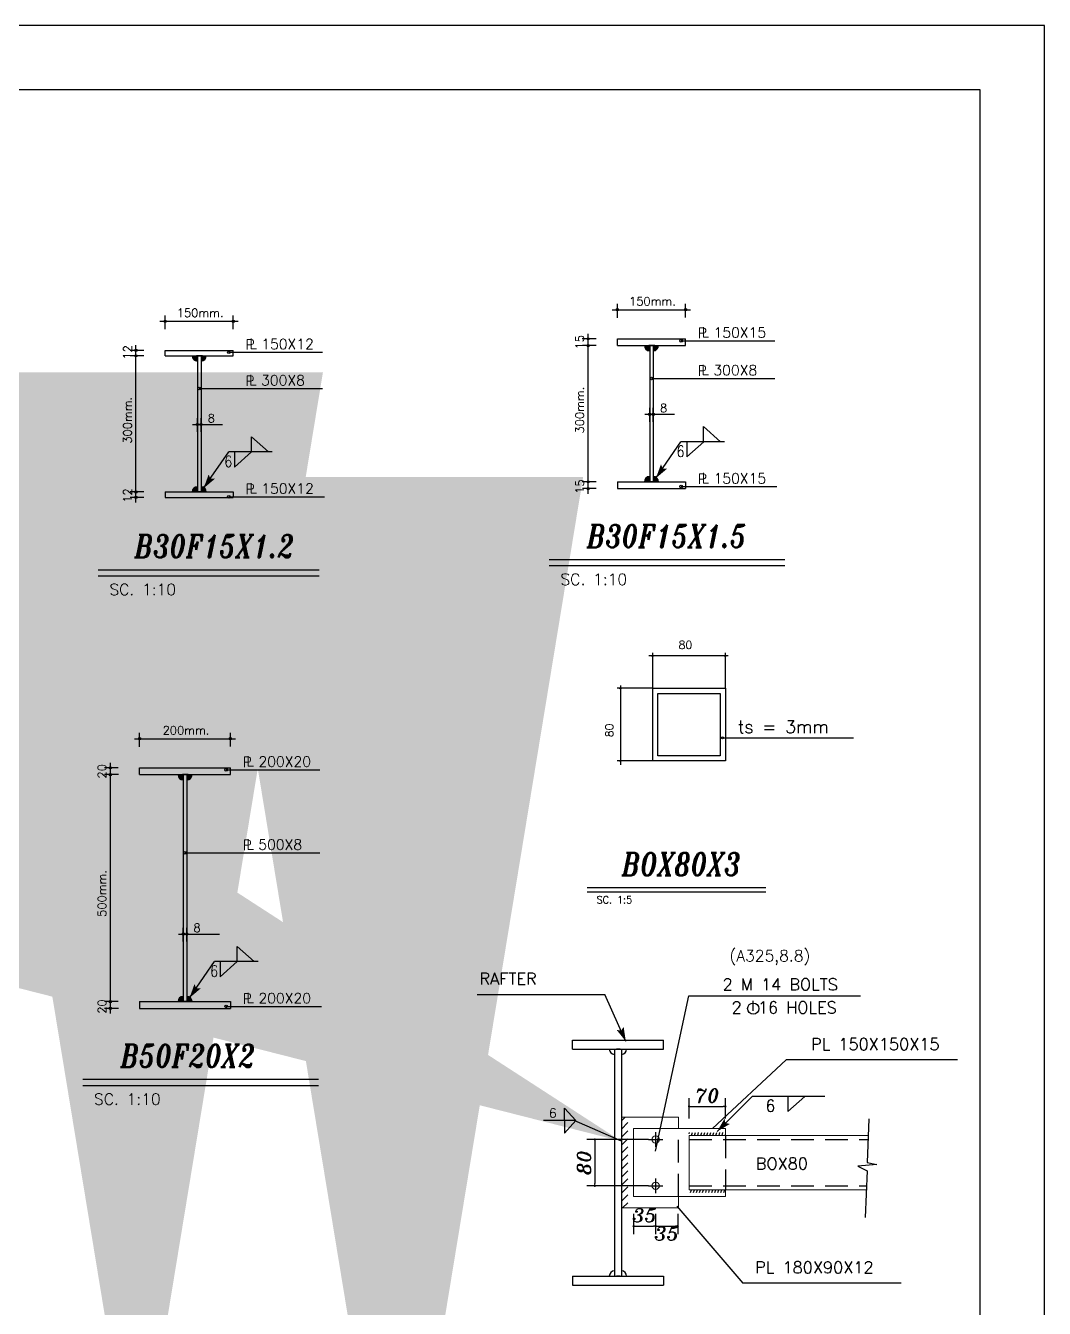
# Model space of a CAD drawing. Header units: inches. Extents: x 1387 to 2676, y -3554 to -2136.
# Drawn here: x 2553.02 to 2575.46, y -2735.99 to -2707.73 of the extents above; entities that cross this region are included whole.
import ezdxf

# ---------------------------------------------------------------- set-up
doc = ezdxf.new("R2010")
doc.units = ezdxf.units.IN
doc.header["$MEASUREMENT"] = 0
doc.linetypes.add('HIDDEN', pattern=[0.375, 0.25, -0.125])
for name, color, linetype in [('1', 1, 'Continuous'), ('1R', 1, 'Continuous'), ('2Y', 2, 'Continuous'), ('3', 3, 'HIDDEN'), ('3G', 3, 'Continuous'), ('4C', 4, 'Continuous'), ('6M', 6, 'Continuous'), ('7', 7, 'Continuous'), ('DIM', 8, 'Continuous'), ('dim-plan', 1, 'Continuous'), ('lateral brace', 5, 'Continuous'), ('Layer4', 118, 'Continuous'), ('leader-1', 1, 'Continuous'), ('TEXT', 3, 'Continuous'), ('TEXT-1', 3, 'Continuous')]:
    doc.layers.add(name, color=color, linetype=linetype)
doc.layers.add('2', color=2, linetype='Continuous', lineweight=9)
doc.styles.add('GOTHIC', font='GOTHIC.TTF')
doc.styles.add('ITALICT', font='italict')
doc.styles.add('ROMANS', font='ROMANS')
doc.styles.add('ROMANT', font='romant')
doc.dimstyles.new('1-10', dxfattribs={"dimscale": 0, "dimtxt": 20, "dimasz": 25, "dimexe": 10, "dimexo": 10, "dimgap": 10, "dimtad": 0, "dimdec": 0, "dimtxsty": 'GOTHIC', "dimcen": 0, "dimclrd": 256, "dimclre": 256, "dimclrt": 1, "dimadec": 0, "dimazin": 0, "dimtfac": 1, "dimtdec": 0, "dimtofl": 0, "dimtmove": 2, "dimatfit": 3, "dimfxl": 1, "dimarcsym": 0})
doc.dimstyles.new('Copy of 1-5(100)', dxfattribs={"dimscale": 100, "dimtxt": 2.5, "dimasz": 2.3, "dimexe": 1.5, "dimexo": 3, "dimgap": 1, "dimtad": 1, "dimdec": 0, "dimlfac": 0.05, "dimdsep": 46, "dimtxsty": 'ROMANS', "dimcen": 0, "dimclrd": 1, "dimclre": 1, "dimclrt": 2, "dimadec": 0, "dimazin": 0, "dimtfac": 2, "dimtdec": 0, "dimtmove": 2, "dimatfit": 3, "dimfxl": 1.5, "dimtolj": 1, "dimtzin": 0, "dimarcsym": 0})
doc.dimstyles.new('FAZ1-2$0$NEW', dxfattribs={"dimtxt": 0.3, "dimasz": 0.05, "dimexe": 0.18, "dimexo": 0, "dimgap": 0.09, "dimtad": 1, "dimdec": 0, "dimlfac": 100, "dimzin": 0, "dimdsep": 46, "dimtxsty": 'ITALICT', "dimblk": 'DOT', "dimcen": 0.045, "dimclrt": 2, "dimadec": 0, "dimazin": 0, "dimtfac": 1, "dimtdec": 0, "dimtmove": 1, "dimatfit": 3, "dimldrblk": 'DOT', "dimfxl": 0.18, "dimtolj": 1, "dimtzin": 0, "dimarcsym": 0})

# ---------------------------------------------------------------- blocks, each defined once
blk = doc.blocks.new('_Dot')
at = {"layer": 'DIM', "color": 0, "lineweight": -2}
blk.add_line((-0.5, 0), (-1, 0), dxfattribs=at)
at = {"layer": 'DIM', "color": 0, "const_width": 0.5}
blk.add_lwpolyline([(-0.25, 0, 1), (0.25, 0, 1)], format="xyb", close=True, dxfattribs=at)
blk = doc.blocks.new('*D3127')
at = {"layer": 'Defpoints', "color": 0, "transparency": 16777216}
for p in [(2566.739, -2732.27), (2565.56, -2733.29), (2566.739, -2733.29)]:
    blk.add_point(p, dxfattribs=at)
at = {"layer": 'dim-plan', "color": 0, "lineweight": -2, "transparency": 16777216}
for p, q in [((2566.739, -2732.27), (2565.38, -2732.27)), ((2565.56, -2732.32), (2565.56, -2733.24)), ((2566.739, -2733.29), (2565.38, -2733.29))]:
    blk.add_line(p, q, dxfattribs=at)
at = {"layer": 'dim-plan', "color": 0, "lineweight": -2, "transparency": 16777216, "xscale": 0.05, "yscale": 0.05, "zscale": 0.05}
for p, rotation in [((2565.56, -2732.27), 90), ((2565.56, -2733.29), 270)]:
    blk.add_blockref('_Dot', p, dxfattribs=dict(at, rotation=rotation))
at = {"layer": 'dim-plan', "color": 2, "lineweight": 15, "transparency": 16777216, "insert": (2565.32, -2732.78), "char_height": 0.3, "attachment_point": 5, "rotation": 90, "style": 'ITALICT'}
blk.add_mtext('\\A1;80', dxfattribs=at)
blk = doc.blocks.new('*D3128')
at = {"layer": 'Defpoints', "color": 0, "transparency": 16777216}
for p in [(2566.414, -2733.911), (2566.899, -2733.911), (2566.899, -2734.179)]:
    blk.add_point(p, dxfattribs=at)
at = {"layer": 'dim-plan', "color": 0, "lineweight": -2, "transparency": 16777216}
for p, q in [((2566.414, -2733.911), (2566.414, -2734.359)), ((2566.899, -2733.911), (2566.899, -2734.359)), ((2566.464, -2734.179), (2566.849, -2734.179))]:
    blk.add_line(p, q, dxfattribs=at)
at = {"layer": 'dim-plan', "color": 0, "lineweight": -2, "transparency": 16777216, "xscale": 0.05, "yscale": 0.05, "zscale": 0.05, "rotation": 180}
blk.add_blockref('_Dot', (2566.414, -2734.179), dxfattribs=at)
at = {"layer": 'dim-plan', "color": 0, "lineweight": -2, "transparency": 16777216, "xscale": 0.05, "yscale": 0.05, "zscale": 0.05}
blk.add_blockref('_Dot', (2566.899, -2734.179), dxfattribs=at)
at = {"layer": 'dim-plan', "color": 2, "lineweight": 15, "transparency": 16777216, "insert": (2566.656, -2733.939), "char_height": 0.3, "attachment_point": 5, "style": 'ITALICT'}
blk.add_mtext('\\A1;35', dxfattribs=at)
blk = doc.blocks.new('*D3129')
at = {"layer": 'Defpoints', "color": 0, "transparency": 16777216}
for p in [(2566.899, -2733.911), (2567.385, -2733.911), (2567.385, -2734.179)]:
    blk.add_point(p, dxfattribs=at)
at = {"layer": 'dim-plan', "color": 0, "lineweight": -2, "transparency": 16777216}
for p, q in [((2566.899, -2733.911), (2566.899, -2734.359)), ((2567.385, -2733.911), (2567.385, -2734.359)), ((2566.949, -2734.179), (2567.335, -2734.179))]:
    blk.add_line(p, q, dxfattribs=at)
at = {"layer": 'dim-plan', "color": 0, "lineweight": -2, "transparency": 16777216, "xscale": 0.05, "yscale": 0.05, "zscale": 0.05, "rotation": 180}
blk.add_blockref('_Dot', (2566.899, -2734.179), dxfattribs=at)
at = {"layer": 'dim-plan', "color": 0, "lineweight": -2, "transparency": 16777216, "xscale": 0.05, "yscale": 0.05, "zscale": 0.05}
blk.add_blockref('_Dot', (2567.385, -2734.179), dxfattribs=at)
at = {"layer": 'dim-plan', "color": 2, "lineweight": 15, "transparency": 16777216, "insert": (2567.142, -2734.343), "char_height": 0.3, "attachment_point": 5, "style": 'ITALICT'}
blk.add_mtext('\\A1;35', dxfattribs=at)
blk = doc.blocks.new('*D3130')
at = {"layer": 'Defpoints', "color": 0, "transparency": 16777216}
for p in [(2567.635, -2731.811), (2568.435, -2731.543), (2568.435, -2731.811)]:
    blk.add_point(p, dxfattribs=at)
at = {"layer": 'dim-plan', "color": 0, "lineweight": -2, "transparency": 16777216}
for p, q in [((2567.635, -2731.811), (2567.635, -2731.363)), ((2568.435, -2731.811), (2568.435, -2731.363)), ((2567.685, -2731.543), (2568.385, -2731.543))]:
    blk.add_line(p, q, dxfattribs=at)
at = {"layer": 'dim-plan', "color": 0, "lineweight": -2, "transparency": 16777216, "xscale": 0.05, "yscale": 0.05, "zscale": 0.05, "rotation": 180}
blk.add_blockref('_Dot', (2567.635, -2731.543), dxfattribs=at)
at = {"layer": 'dim-plan', "color": 0, "lineweight": -2, "transparency": 16777216, "xscale": 0.05, "yscale": 0.05, "zscale": 0.05}
blk.add_blockref('_Dot', (2568.435, -2731.543), dxfattribs=at)
at = {"layer": 'dim-plan', "color": 2, "lineweight": 15, "transparency": 16777216, "insert": (2568.035, -2731.303), "char_height": 0.3, "attachment_point": 5, "style": 'ITALICT'}
blk.add_mtext('\\A1;70', dxfattribs=at)

msp = doc.modelspace()

# ---------------------------------------------------------------- hatches: boundary and pattern name
at = {"layer": '1R'}
h = msp.add_hatch(dxfattribs=at)
h.set_pattern_fill('ANSI31', color=256, scale=0.02, angle=26.235322843, style=0)
h.set_pattern_definition([(251.2353228, (4942.622644, -2570.789735), (0.0601248326, -0.0204268086), [])])
h.paths.add_polyline_path([(2568.43472634, -2732.17956789), (2568.43472634, -2732.11956789), (2567.63472634, -2732.11956789), (2567.63472634, -2732.17956789)])
h.paths.add_polyline_path([(2568.43472634, -2733.43956789), (2568.43472634, -2733.37956789), (2567.63472634, -2733.37956789), (2567.63472634, -2733.43956789)])
at = {"layer": 'dim-plan', "lineweight": 15}
h = msp.add_hatch(dxfattribs=at)
h.set_pattern_fill('ANSI31', color=256, style=0)
h.set_pattern_definition([(45, (2949.5514, -3186.19929), (-0.088388348, 0.088388348), [])])
h.paths.add_polyline_path([(2566.28313582, -2731.77956789), (2566.14326138, -2731.77956789), (2566.14326138, -2733.77956789), (2566.28313582, -2733.77956789)])
at = {"layer": 'TEXT-1'}
for points in [[(2566.76753705, -2714.89364754, -0.4142135624), (2566.65277473, -2714.77888522), (2566.76753705, -2714.77888522)], [(2566.84753705, -2714.89364754, 0.4142135624), (2566.96229937, -2714.77888522), (2566.84753705, -2714.77888522)], [(2556.80627246, -2715.11762272, -0.4142135624), (2556.69151014, -2715.0028604), (2556.80627246, -2715.0028604)], [(2556.88627246, -2715.11762272, 0.4142135624), (2557.00103478, -2715.0028604), (2556.88627246, -2715.0028604)], [(2566.76753705, -2717.6641229, 0.4142135624), (2566.65277473, -2717.77888522), (2566.76753705, -2717.77888522)], [(2566.84753705, -2717.6641229, -0.4142135624), (2566.96229937, -2717.77888522), (2566.84753705, -2717.77888522)], [(2556.80627246, -2717.88809808, 0.4142135624), (2556.69151014, -2718.0028604), (2556.80627246, -2718.0028604)], [(2556.88627246, -2717.88809808, -0.4142135624), (2557.00103478, -2718.0028604), (2556.88627246, -2718.0028604)], [(2556.49452928, -2724.34659885, -0.4142135624), (2556.37976696, -2724.23183653), (2556.49452928, -2724.23183653)], [(2556.57452928, -2724.34659885, 0.4142135624), (2556.6892916, -2724.23183653), (2556.57452928, -2724.23183653)], [(2556.49452928, -2729.11707421, 0.4142135624), (2556.37976696, -2729.23183653), (2556.49452928, -2729.23183653)], [(2556.57452928, -2729.11707421, -0.4142135624), (2556.6892916, -2729.23183653), (2556.57452928, -2729.23183653)]]:
    msp.add_hatch(color=256, dxfattribs=at).paths.add_polyline_path(points)

# ---------------------------------------------------------------- linework, layer by layer
at = {"layer": '1', "linetype": 'HIDDEN', "ltscale": 2}
for p, q in [((2567.39920158, -2733.52956789), (2567.39920158, -2732.02956789)), ((2567.63472634, -2732.26956789), (2571.57943118, -2732.26956789)), ((2568.43472634, -2732.17956789), (2568.43472634, -2733.37956789)), ((2567.63472634, -2733.28956789), (2571.54144978, -2733.28956789))]:
    msp.add_line(p, q, dxfattribs=at)
at = {"layer": '1'}
for p, q in [((2566.73920158, -2732.26956789), (2567.05920158, -2732.26956789)), ((2566.89920158, -2732.10956789), (2566.89920158, -2732.42956789)), ((2566.89920158, -2733.12956789), (2566.89920158, -2733.44956789)), ((2566.73920158, -2733.28956789), (2567.05920158, -2733.28956789))]:
    msp.add_line(p, q, dxfattribs=at)
msp.add_lwpolyline([(2492.77488804, -2765.77750937), (2574.04323821, -2765.77750937), (2574.04323821, -2709.14451274), (2492.77488804, -2709.14451274)], close=True, dxfattribs=at)
msp.add_lwpolyline([(2571.59636501, -2731.81480577), (2571.56055821, -2732.77640625), (2571.7673412, -2732.82467178), (2571.35330569, -2732.85658103), (2571.55377024, -2732.95869877), (2571.51547175, -2733.98721429)], dxfattribs=at)
at = {"layer": '1R'}
for p, q in [((2565.94213798, -2713.98789861), (2567.66885964, -2713.98789861)), ((2566.05753705, -2714.16314619), (2566.05753705, -2713.85947231)), ((2567.55753705, -2714.16186189), (2567.55753705, -2713.85818801)), ((2555.98087339, -2714.24187379), (2557.70759505, -2714.24187379)), ((2556.09627246, -2714.41712138), (2556.09627246, -2714.1134475)), ((2557.59627246, -2714.41583707), (2557.59627246, -2714.11216319)), ((2565.41384684, -2718.04453166), (2565.41384684, -2714.51756263)), ((2555.45258224, -2718.23850684), (2555.45258224, -2714.77153782)), ((2565.58781011, -2714.62888522), (2565.28413623, -2714.62888522)), ((2565.58909442, -2714.77888522), (2565.28542054, -2714.77888522)), ((2567.46026815, -2714.67126112), (2569.52591629, -2714.67126112)), ((2555.62654552, -2714.8828604), (2555.32287164, -2714.8828604)), ((2555.62782982, -2715.0028604), (2555.32415594, -2715.0028604)), ((2557.49900356, -2714.92523631), (2559.5646517, -2714.92523631)), ((2566.8091553, -2715.50123379), (2569.52591629, -2715.50123379)), ((2556.84789071, -2715.72520897), (2559.5646517, -2715.72520897)), ((2566.76753705, -2716.45609782), (2566.76753705, -2716.15242394)), ((2566.84753705, -2716.45481352), (2566.84753705, -2716.15113963)), ((2556.70213859, -2716.51600119), (2557.35645671, -2716.51600119)), ((2556.80627246, -2716.68007301), (2556.80627246, -2716.37639912)), ((2556.88627246, -2716.6787887), (2556.88627246, -2716.37511482)), ((2566.66340318, -2716.29202601), (2567.3177213, -2716.29202601)), ((2556.94445991, -2717.92171119), (2557.49596796, -2717.12078353)), ((2558.45668994, -2717.12078353), (2557.49596796, -2717.12078353)), ((2566.90572451, -2717.697736), (2567.45723255, -2716.89680835)), ((2568.41795453, -2716.89680835), (2567.45723255, -2716.89680835)), ((2565.58781011, -2717.77888522), (2565.28413623, -2717.77888522)), ((2565.58909442, -2717.92888522), (2565.28542054, -2717.92888522)), ((2567.46026815, -2717.88470417), (2569.56480651, -2717.88470417)), ((2555.62654552, -2718.0028604), (2555.32287164, -2718.0028604)), ((2555.62782982, -2718.1228604), (2555.32415594, -2718.1228604)), ((2557.49900356, -2718.10867936), (2559.60354192, -2718.10867936)), ((2568.49282247, -2721.61588436), (2566.74869941, -2721.61588436)), ((2566.83484493, -2722.32794758), (2566.83484493, -2721.54536427)), ((2568.43484493, -2722.32794758), (2568.43484493, -2721.54536427)), ((2566.83484493, -2722.32794758), (2566.05226163, -2722.32794758)), ((2566.12278172, -2722.26997004), (2566.12278172, -2724.0140931)), ((2555.53452928, -2723.6160975), (2555.53452928, -2723.31242362)), ((2557.53452928, -2723.6148132), (2557.53452928, -2723.31113932)), ((2555.41913021, -2723.44084992), (2557.64585187, -2723.44084992)), ((2568.37182962, -2723.42016045), (2571.25470089, -2723.42016045)), ((2555.06480234, -2724.08183653), (2554.76112846, -2724.08183653)), ((2554.89083906, -2729.49748297), (2554.89083906, -2723.97051394)), ((2557.43726038, -2724.12421243), (2559.50290852, -2724.12421243)), ((2566.83484493, -2723.92794758), (2566.05226163, -2723.92794758)), ((2555.06608665, -2724.23183653), (2554.76241277, -2724.23183653)), ((2556.53614753, -2725.9541851), (2559.50290852, -2725.9541851)), ((2556.39039541, -2727.74497732), (2557.29471353, -2727.74497732)), ((2556.49452928, -2727.90904913), (2556.49452928, -2727.60537525)), ((2556.57452928, -2727.90776482), (2556.57452928, -2727.60409094)), ((2556.63271673, -2729.15068731), (2557.18422478, -2728.34975966)), ((2558.14494676, -2728.34975966), (2557.18422478, -2728.34975966)), ((2555.06480234, -2729.23183653), (2554.76112846, -2729.23183653)), ((2562.96899973, -2729.07609008), (2565.77644496, -2729.07609008)), ((2566.24272884, -2730.10879507), (2565.77644496, -2729.07609008)), ((2566.89920158, -2732.52956789), (2567.63238761, -2729.1021606)), ((2567.63238761, -2729.1021606), (2571.40749058, -2729.1021606)), ((2555.06608665, -2729.38183653), (2554.76241277, -2729.38183653)), ((2557.43726038, -2729.33765548), (2559.54179874, -2729.33765548)), ((2568.15186856, -2732.02956789), (2569.77104593, -2730.51699378)), ((2573.5472422, -2730.51699378), (2569.77104593, -2730.51699378)), ((2568.25548505, -2732.0926876), (2569.02697566, -2731.32175565)), ((2570.62728578, -2731.32175565), (2569.02697566, -2731.32175565)), ((2567.36221091, -2733.73580264), (2568.82073668, -2735.43570049)), ((2572.30947689, -2735.43570049), (2568.82073668, -2735.43570049))]:
    msp.add_line(p, q, dxfattribs=at)
at = {"layer": '2'}
for p, q in [((2567.39920158, -2731.77956789), (2566.14326138, -2731.77956789)), ((2566.14326138, -2733.77956789), (2566.14326138, -2731.77956789)), ((2567.39920158, -2731.77956789), (2567.39920158, -2732.02956789)), ((2568.43472634, -2732.02956789), (2566.41353243, -2732.02956789)), ((2566.41353243, -2732.02956789), (2566.41353243, -2733.52956789)), ((2568.43472634, -2732.02956789), (2568.43472634, -2732.17956789)), ((2567.63472634, -2732.17956789), (2571.58278248, -2732.17956789)), ((2567.63472634, -2732.17956789), (2567.63472634, -2733.37956789)), ((2567.63472634, -2733.37956789), (2571.53809848, -2733.37956789)), ((2568.43472634, -2733.37956789), (2568.43472634, -2733.52956789)), ((2567.39920158, -2733.77956789), (2566.14326138, -2733.77956789)), ((2568.43472634, -2733.52956789), (2566.41353243, -2733.52956789)), ((2567.39920158, -2733.52956789), (2567.39920158, -2733.77956789))]:
    msp.add_line(p, q, dxfattribs=at)
for centre in [(2566.89920158, -2732.26956789), (2566.89920158, -2733.28956789)]:
    msp.add_circle(centre, 0.08, dxfattribs=at)
at = {"layer": '2Y'}
for p, q in [((2565.3928878, -2726.8133688), (2569.32295899, -2726.8133688)), ((2569.8085684, -2731.32088332), (2569.8085684, -2731.65588851)), ((2569.8085684, -2731.65588851), (2570.18327092, -2731.32088332))]:
    msp.add_line(p, q, dxfattribs=at)
at = {"layer": '3'}
for points in [[(2566.90572451, -2717.697736), (2567.05269948, -2717.4866238), (2567.01593954, -2717.39231046)], [(2556.94445991, -2717.92171119), (2557.09143489, -2717.71059899), (2557.05467494, -2717.61628565)], [(2566.90572451, -2717.697736), (2567.05269948, -2717.4866238), (2567.15390853, -2717.4883636)], [(2556.94445991, -2717.92171119), (2557.09143489, -2717.71059899), (2557.19264394, -2717.71233878)], [(2556.63271673, -2729.15068731), (2556.77969171, -2728.93957511), (2556.74293177, -2728.84526177)], [(2556.63271673, -2729.15068731), (2556.77969171, -2728.93957511), (2556.88090076, -2728.94131491)], [(2566.24272884, -2730.10879507), (2566.1395317, -2729.87316749), (2566.19390084, -2729.78778426)], [(2566.24272884, -2730.10879507), (2566.1395317, -2729.87316749), (2566.03991021, -2729.8552271)], [(2568.25548505, -2732.0926876), (2568.43537527, -2731.90881397), (2568.41473272, -2731.80971712)], [(2568.25548505, -2732.0926876), (2568.43537527, -2731.90881397), (2568.53490039, -2731.92728149)]]:
    msp.add_solid(points, dxfattribs=at)
at = {"layer": '3G'}
for p, q in [((2566.05753705, -2714.62888522), (2567.55753705, -2714.62888522)), ((2566.05753705, -2714.77888522), (2566.05753705, -2714.62888522)), ((2566.05753705, -2714.77888522), (2567.55753705, -2714.77888522)), ((2566.73731846, -2714.77888522), (2566.81731846, -2714.77888522)), ((2566.83021041, -2714.77888522), (2566.75021041, -2714.77888522)), ((2566.76312931, -2714.77888522), (2566.84312931, -2714.77888522)), ((2566.76753705, -2714.77888522), (2566.76753705, -2717.77888522)), ((2566.85602127, -2714.77888522), (2566.77602127, -2714.77888522)), ((2566.78486369, -2714.77888522), (2566.86486369, -2714.77888522)), ((2566.87775564, -2714.77888522), (2566.79775564, -2714.77888522)), ((2566.84753705, -2714.77888522), (2566.84753705, -2717.77888522)), ((2567.55753705, -2714.77888522), (2567.55753705, -2714.62888522)), ((2556.09627246, -2714.8828604), (2557.59627246, -2714.8828604)), ((2556.09627246, -2715.0028604), (2556.09627246, -2714.8828604)), ((2556.09627246, -2715.0028604), (2557.59627246, -2715.0028604)), ((2556.77605387, -2715.0028604), (2556.85605387, -2715.0028604)), ((2556.86894582, -2715.0028604), (2556.78894582, -2715.0028604)), ((2556.80186472, -2715.0028604), (2556.88186472, -2715.0028604)), ((2556.80627246, -2715.0028604), (2556.80627246, -2718.0028604)), ((2556.89475668, -2715.0028604), (2556.81475668, -2715.0028604)), ((2556.8235991, -2715.0028604), (2556.9035991, -2715.0028604)), ((2556.91649105, -2715.0028604), (2556.83649105, -2715.0028604)), ((2556.88627246, -2715.0028604), (2556.88627246, -2718.0028604)), ((2557.59627246, -2715.0028604), (2557.59627246, -2714.8828604)), ((2557.99463583, -2716.78665067), (2558.36933835, -2717.12165586)), ((2557.99463583, -2717.12165586), (2557.99463583, -2716.78665067)), ((2567.95590042, -2716.56267549), (2568.33060295, -2716.89768068)), ((2567.95590042, -2716.89768068), (2567.95590042, -2716.56267549)), ((2557.62090901, -2717.11991121), (2557.62090901, -2717.4549164)), ((2557.62090901, -2717.4549164), (2557.99561153, -2717.11991121)), ((2567.5821736, -2716.89593602), (2567.5821736, -2717.23094121)), ((2567.5821736, -2717.23094121), (2567.95687612, -2716.89593602)), ((2566.05753705, -2717.77888522), (2567.55753705, -2717.77888522)), ((2566.05753705, -2717.77888522), (2566.05753705, -2717.92888522)), ((2566.05753705, -2717.92888522), (2567.55753705, -2717.92888522)), ((2566.83021041, -2717.77888522), (2566.75021041, -2717.77888522)), ((2566.77231846, -2717.77888522), (2566.85231846, -2717.77888522)), ((2566.78486369, -2717.77888522), (2566.86486369, -2717.77888522)), ((2566.87775564, -2717.77888522), (2566.79775564, -2717.77888522)), ((2567.55753705, -2717.77888522), (2567.55753705, -2717.92888522)), ((2556.09627246, -2718.0028604), (2557.59627246, -2718.0028604)), ((2556.09627246, -2718.0028604), (2556.09627246, -2718.1228604)), ((2556.09627246, -2718.1228604), (2557.59627246, -2718.1228604)), ((2556.86894582, -2718.0028604), (2556.78894582, -2718.0028604)), ((2556.81105387, -2718.0028604), (2556.89105387, -2718.0028604)), ((2556.8235991, -2718.0028604), (2556.9035991, -2718.0028604)), ((2556.91649105, -2718.0028604), (2556.83649105, -2718.0028604)), ((2557.59627246, -2718.0028604), (2557.59627246, -2718.1228604)), ((2564.55560343, -2719.49136578), (2569.74365196, -2719.49136578)), ((2564.55560343, -2719.62577917), (2569.74365196, -2719.62577917)), ((2554.62153143, -2719.71534097), (2559.4892297, -2719.71534097)), ((2554.62153143, -2719.84975436), (2559.4892297, -2719.84975436)), ((2555.53452928, -2724.08183653), (2557.53452928, -2724.08183653)), ((2555.53452928, -2724.23183653), (2555.53452928, -2724.08183653)), ((2557.53452928, -2724.23183653), (2557.53452928, -2724.08183653)), ((2555.53452928, -2724.23183653), (2557.53452928, -2724.23183653)), ((2556.46431069, -2724.23183653), (2556.54431069, -2724.23183653)), ((2556.55720264, -2724.23183653), (2556.47720264, -2724.23183653)), ((2556.49012154, -2724.23183653), (2556.57012154, -2724.23183653)), ((2556.49452928, -2724.23183653), (2556.49452928, -2729.23183653)), ((2556.5830135, -2724.23183653), (2556.5030135, -2724.23183653)), ((2556.51185592, -2724.23183653), (2556.59185592, -2724.23183653)), ((2556.60474787, -2724.23183653), (2556.52474787, -2724.23183653)), ((2556.57452928, -2724.23183653), (2556.57452928, -2729.23183653)), ((2557.68289265, -2728.01562679), (2558.05759518, -2728.35063199)), ((2557.68289265, -2728.35063199), (2557.68289265, -2728.01562679)), ((2557.30916583, -2728.34888733), (2557.30916583, -2728.68389252)), ((2557.30916583, -2728.68389252), (2557.68386835, -2728.34888733)), ((2555.53452928, -2729.23183653), (2557.53452928, -2729.23183653)), ((2555.53452928, -2729.23183653), (2555.53452928, -2729.38183653)), ((2556.55720264, -2729.23183653), (2556.47720264, -2729.23183653)), ((2556.49931069, -2729.23183653), (2556.57931069, -2729.23183653)), ((2556.51185592, -2729.23183653), (2556.59185592, -2729.23183653)), ((2556.60474787, -2729.23183653), (2556.52474787, -2729.23183653)), ((2557.53452928, -2729.23183653), (2557.53452928, -2729.38183653)), ((2555.53452928, -2729.38183653), (2557.53452928, -2729.38183653)), ((2565.06826138, -2730.07956789), (2567.06826138, -2730.07956789)), ((2565.06826138, -2730.27956789), (2565.06826138, -2730.07956789)), ((2567.06826138, -2730.27956789), (2567.06826138, -2730.07956789)), ((2565.06826138, -2730.27956789), (2567.06826138, -2730.27956789)), ((2565.99326138, -2730.27956789), (2565.99326138, -2735.27956789)), ((2566.0218154, -2730.27956789), (2566.1018154, -2730.27956789)), ((2566.11470736, -2730.27956789), (2566.03470736, -2730.27956789)), ((2566.14326138, -2730.27956789), (2566.14326138, -2735.27956789)), ((2566.14326138, -2730.27956789), (2566.14326138, -2735.27956789)), ((2554.28259566, -2730.94431709), (2559.47064419, -2730.94431709)), ((2554.28259566, -2731.07873048), (2559.47064419, -2731.07873048)), ((2565.06826138, -2735.27956789), (2567.06826138, -2735.27956789)), ((2565.06826138, -2735.27956789), (2565.06826138, -2735.47956789)), ((2565.06826138, -2735.47956789), (2567.06826138, -2735.47956789)), ((2566.0218154, -2735.27956789), (2566.1018154, -2735.27956789)), ((2566.11470736, -2735.27956789), (2566.03470736, -2735.27956789)), ((2567.06826138, -2735.27956789), (2567.06826138, -2735.47956789))]:
    msp.add_line(p, q, dxfattribs=at)
for points in [[(2566.83484493, -2723.92794758), (2566.83484493, -2723.92794758), (2566.83484493, -2723.92794758), (2566.83484493, -2722.32794758), (2566.83484493, -2722.32794758), (2566.83484493, -2722.32794758), (2568.43484493, -2722.32794758), (2568.43484493, -2722.32794758), (2568.43484493, -2722.32794758), (2568.43484493, -2723.92794758), (2568.43484493, -2723.92794758), (2568.43484493, -2723.92794758)], [(2566.94862271, -2723.8141698), (2566.94862271, -2722.44172535), (2568.32106716, -2722.44172535), (2568.32106716, -2723.8141698)]]:
    msp.add_lwpolyline(points, close=True, dxfattribs=at)
for centre, start, end in [((2566.76753705, -2714.77888522), 180, 270), ((2566.76753705, -2714.77888522), 180, 270), ((2566.84753705, -2714.77888522), 270, 0), ((2566.84753705, -2714.77888522), 270, 0), ((2556.80627246, -2715.0028604), 180, 270), ((2556.80627246, -2715.0028604), 180, 270), ((2556.88627246, -2715.0028604), 270, 0), ((2556.88627246, -2715.0028604), 270, 0), ((2566.76753705, -2717.77888522), 90, 180), ((2566.84753705, -2717.77888522), 0, 90), ((2556.80627246, -2718.0028604), 90, 180), ((2556.88627246, -2718.0028604), 0, 90), ((2556.49452928, -2724.23183653), 180, 270), ((2556.49452928, -2724.23183653), 180, 270), ((2556.57452928, -2724.23183653), 270, 0), ((2556.57452928, -2724.23183653), 270, 0), ((2556.49452928, -2729.23183653), 90, 180), ((2556.57452928, -2729.23183653), 0, 90), ((2565.99326138, -2730.27956789), 180, 270), ((2566.14326138, -2730.27956789), 270, 0), ((2565.99326138, -2735.27956789), 90, 180), ((2566.14326138, -2735.27956789), 0, 90)]:
    msp.add_arc(centre, 0.11476232, start, end, dxfattribs=at)
at = {"layer": '4C'}
msp.add_line((2565.3928878, -2726.7196188), (2569.32295899, -2726.7196188), dxfattribs=at)
at = {"layer": '6M'}
for centre in [(2566.83484493, -2721.61588436), (2568.43484493, -2721.61588436), (2566.12278172, -2722.32794758), (2566.12278172, -2723.92794758)]:
    msp.add_circle(centre, 0.01346825, dxfattribs=at)
at = {"layer": '7'}
for centre, radius in [((2566.05753705, -2713.98789861), 0.02443679), ((2567.55753705, -2713.98789861), 0.02443679), ((2556.09627246, -2714.24187379), 0.02443679), ((2557.59627246, -2714.24187379), 0.02443679), ((2555.45258224, -2714.8828604), 0.02443679), ((2565.41384684, -2714.62888522), 0.02443679), ((2565.41384684, -2714.77888522), 0.02443679), ((2567.46026815, -2714.67126112), 0.02909142), ((2555.45258224, -2715.0028604), 0.02443679), ((2557.49900356, -2714.92523631), 0.02909142), ((2556.84789071, -2715.72520897), 0.02909142), ((2566.8091553, -2715.50123379), 0.02909142), ((2566.76753705, -2716.29202601), 0.02443679), ((2566.84753705, -2716.29202601), 0.02443679), ((2556.80627246, -2716.51600119), 0.02443679), ((2556.88627246, -2716.51600119), 0.02443679), ((2565.41384684, -2717.77888522), 0.02443679), ((2565.41384684, -2717.92888522), 0.02443679), ((2567.46026815, -2717.88470417), 0.02909142), ((2555.45258224, -2718.0028604), 0.02443679), ((2555.45258224, -2718.1228604), 0.02443679), ((2557.49900356, -2718.10867936), 0.02909142), ((2555.53452928, -2723.44084992), 0.02443679), ((2557.53452928, -2723.44084992), 0.02443679), ((2568.37182962, -2723.42016045), 0.02327313), ((2554.89083906, -2724.08183653), 0.02443679), ((2557.43726038, -2724.12421243), 0.02909142), ((2554.89083906, -2724.23183653), 0.02443679), ((2556.53614753, -2725.9541851), 0.02909142), ((2556.49452928, -2727.74497732), 0.02443679), ((2556.57452928, -2727.74497732), 0.02443679), ((2554.89083906, -2729.23183653), 0.02443679), ((2554.89083906, -2729.38183653), 0.02443679), ((2557.43726038, -2729.33765548), 0.02909142)]:
    msp.add_circle(centre, radius, dxfattribs=at)
at = {"layer": 'DIM'}
msp.add_lwpolyline([(2491.35906312, -2767.19333429), (2575.45906312, -2767.19333429), (2575.45906312, -2707.72868783), (2491.35906312, -2707.72868783)], close=True, dxfattribs=at)
at = {"layer": 'lateral brace'}
msp.add_lwpolyline([(2491.35906312, -2767.19333429), (2575.45906312, -2767.19333429), (2575.45906312, -2707.72868783), (2491.35906312, -2707.72868783)], close=True, dxfattribs=at)
at = {"layer": 'Layer4'}
msp.add_lwpolyline([(2575.45906312, -2707.72868783), (2491.35906312, -2707.72868783), (2491.35906312, -2767.19333429), (2575.45906312, -2767.19333429)], close=True, dxfattribs=at)
at = {"layer": 'TEXT', "color": 2}
msp.add_line((2569.04804006, -2729.43630095), (2569.04804006, -2729.21190138), dxfattribs=at)
at = {"layer": 'TEXT', "color": 2, "ltscale": 100}
for points in [[(2564.89191255, -2731.85517619), (2564.89191255, -2731.58099393), (2565.14062249, -2731.85517619)], [(2564.89191255, -2731.85517619), (2564.89191255, -2732.12935845), (2565.14062249, -2731.85517619)]]:
    msp.add_lwpolyline(points, dxfattribs=at)
at = {"layer": 'TEXT', "color": 2}
msp.add_circle((2569.04804006, -2729.38643438), 0.12341861, dxfattribs=at)

# ---------------------------------------------------------------- texts
at = {"layer": '2', "style": 'ROMANT'}
for s, p in [('RAFTER ', (2563.01898399, -2728.85827232)), ('PL 150X150X15', (2570.32122377, -2730.29917601)), ('BOX80', (2569.10571605, -2732.93170095)), ('PL 180X90X12', (2569.09045569, -2735.21788272))]:
    msp.add_text(s, height=0.26, rotation=359.994999367, dxfattribs=at).set_placement(p)
at = {"layer": '2Y', "style": 'ROMANT'}
for s, height, p in [('(A325,8.8)', 0.25, (2568.52676854, -2728.34605184)), ('6', 0.26, (2569.31541692, -2731.65699629))]:
    msp.add_text(s, height=height, dxfattribs=at).set_placement(p)
at = {"layer": '3G'}
for s, height, style, p in [('150mm.', 0.1848, 'ROMANS', (2566.31447623, -2713.89452324)), ('150mm.', 0.1848, 'ROMANS', (2556.35321164, -2714.14849843)), ('P', 0.225, 'ROMANS', (2567.8291576, -2714.61271572)), ('L', 0.225, 'ROMANS', (2567.91179656, -2714.59498078)), ('150X15', 0.225, 'ROMANS', (2568.17472588, -2714.60288763)), ('P', 0.225, 'ROMANS', (2557.86789301, -2714.8666909)), ('L', 0.225, 'ROMANS', (2557.95053197, -2714.84895597)), ('150X12', 0.225, 'ROMANS', (2558.21346129, -2714.85686281)), ('L', 0.225, 'ROMANS', (2557.94740446, -2715.64892863)), ('P', 0.225, 'ROMANS', (2567.8260301, -2715.44268838)), ('L', 0.225, 'ROMANS', (2567.90866905, -2715.42495345)), ('300X8', 0.225, 'ROMANS', (2568.17159837, -2715.43286029)), ('P', 0.225, 'ROMANS', (2557.8647655, -2715.66666357)), ('300X8', 0.225, 'ROMANS', (2558.21033378, -2715.65683548)), ('8', 0.1848, 'ROMANS', (2566.99341097, -2716.24626623)), ('8', 0.1848, 'ROMANS', (2557.03214637, -2716.47024142)), ('P', 0.225, 'ROMANS', (2567.8291576, -2717.82615877)), ('L', 0.225, 'ROMANS', (2567.91179656, -2717.80842383)), ('150X15', 0.225, 'ROMANS', (2568.17472588, -2717.81633068)), ('P', 0.225, 'ROMANS', (2557.86789301, -2718.05013395)), ('L', 0.225, 'ROMANS', (2557.95053197, -2718.03239902)), ('150X12', 0.225, 'ROMANS', (2558.21346129, -2718.04030586)), ('SC. 1:10', 0.249999993, 'ROMANS', (2564.80291355, -2720.05340055)), ('SC. 1:10', 0.249999993, 'ROMANS', (2554.86884154, -2720.27737574)), ('80', 0.176, 'ROMANT', (2567.40446785, -2721.46010808)), ('ts = 3mm', 0.28, 'ROMANT', (2568.70779002, -2723.31554893)), ('200mm.', 0.1848, 'ROMANS', (2556.04146846, -2723.34747455)), ('P', 0.225, 'ROMANS', (2557.80614983, -2724.06566703)), ('L', 0.225, 'ROMANS', (2557.88878879, -2724.04793209)), ('200X20', 0.225, 'ROMANS', (2558.15171811, -2724.05583894)), ('P', 0.225, 'ROMANS', (2557.80302232, -2725.89563969)), ('L', 0.225, 'ROMANS', (2557.88566128, -2725.87790476)), ('500X8', 0.225, 'ROMANS', (2558.1485906, -2725.8858116)), ('SC. 1:5', 0.15625, 'ROMANS', (2565.59937976, -2727.06786077)), ('8', 0.1848, 'ROMANS', (2556.72040319, -2727.69921754)), ('P', 0.225, 'ROMANS', (2557.80614983, -2729.27911008)), ('L', 0.225, 'ROMANS', (2557.88878879, -2729.26137514)), ('200X20', 0.225, 'ROMANS', (2558.15171811, -2729.26928199)), ('SC. 1:10', 0.249999993, 'ROMANS', (2554.52990578, -2731.50635186))]:
    msp.add_text(s, height=height, dxfattribs=dict(at, style=style)).set_placement(p)
for s, height, style, p in [('15', 0.1848, 'ROMANS', (2565.32047147, -2714.86278476)), ('12', 0.1848, 'ROMANS', (2555.35920688, -2715.08675994)), ('300mm.', 0.1848, 'ROMANS', (2555.35920688, -2716.93807843)), ('300mm.', 0.1848, 'ROMANS', (2565.32047147, -2716.71410325)), ('12', 0.1848, 'ROMANS', (2555.35920688, -2718.24040808)), ('15', 0.1848, 'ROMANS', (2565.32047147, -2718.04643289)), ('80', 0.176, 'ROMANT', (2565.96700544, -2723.40784973)), ('20', 0.1848, 'ROMANS', (2554.7974637, -2724.31573606)), ('500mm.', 0.1848, 'ROMANS', (2554.7974637, -2727.36369481)), ('20', 0.1848, 'ROMANS', (2554.7974637, -2729.4993842))]:
    msp.add_text(s, height=height, rotation=90, dxfattribs=dict(at, style=style)).set_placement(p)
at = {"layer": '3G', "style": 'ROMANS', "width": 0.8}
for p in [(2567.36285693, -2717.232049), (2557.40159233, -2717.45602418), (2557.08984915, -2728.68500031)]:
    msp.add_text('6', height=0.25, dxfattribs=at).set_placement(p)
at = {"layer": '4C', "style": 'ITALICT', "width": 0.8}
for s, p in [('B30F15X1.5', (2565.38620054, -2719.22435414)), ('B30F15X1.2', (2555.42493595, -2719.44832932)), ('BOX80X3', (2566.15109837, -2726.45300311)), ('B50F20X2', (2555.11319277, -2730.67730545))]:
    msp.add_text(s, height=0.5, dxfattribs=at).set_placement(p)
at = {"layer": 'TEXT', "color": 2, "style": 'ROMANT'}
for s, height, p in [('2 M 14 BOLTS', 0.26, (2568.37185908, -2728.98365491)), ('2  16 HOLES', 0.26, (2568.57160388, -2729.49307659)), ('6', 0.2, (2564.54719125, -2731.78886932))]:
    msp.add_text(s, height=height, dxfattribs=at).set_placement(p)

# ---------------------------------------------------------------- dimensions: what is measured, and where the dimension line sits
at = {"layer": 'dim-plan', "lineweight": 15}
for base, p1, p2, text, picture, middle in [((2568.43472634, -2731.54322299), (2567.63472634, -2731.81127205), (2568.43472634, -2731.81127205), '70', '*D3130', (2568.03472634, -2731.54322299)), ((2566.89920158, -2734.17864432), (2566.41353243, -2733.91059527), (2566.89920158, -2733.91059527), '35', '*D3128', (2566.656367, -2734.17864432)), ((2567.38487073, -2734.17864432), (2566.89920158, -2733.91059527), (2567.38487073, -2733.91059527), '35', '*D3129', (2567.14203615, -2734.5832656))]:
    dim = msp.add_linear_dim(base=base, p1=p1, p2=p2, text=text, dimstyle='FAZ1-2$0$NEW', dxfattribs=at)
    dim.commit()
    dim.dimension.update_dxf_attribs({"geometry": picture, "text_midpoint": middle, "dimtype": 160})
dim = msp.add_linear_dim(base=(2565.5595183, -2733.28956789), p1=(2566.73920158, -2732.26956789), p2=(2566.73920158, -2733.28956789), angle=90, text='80', dimstyle='FAZ1-2$0$NEW', dxfattribs=at)
dim.commit()
dim.dimension.update_dxf_attribs({"geometry": '*D3127', "text_midpoint": (2565.5595183, -2732.77956789), "dimtype": 160})

# ---------------------------------------------------------------- leaders
at = {"layer": '1'}
for points in [[(2555.46119323, -2740.36894656), (2555.46119323, -2738.76702396), (2558.9098362, -2738.76702396)], [(2561.19093533, -2742.67577298), (2561.19093533, -2738.76702396), (2558.91735003, -2738.76702396)]]:
    msp.add_leader(points, dimstyle='1-10', override={"dimscale": 1}, dxfattribs=at)
at = {"layer": 'leader-1', "linetype": 'ByBlock'}
msp.add_leader([(2566.14326138, -2732.3088904), (2565.1048019, -2731.85517619), (2564.43162438, -2731.85517619)], dimstyle='Copy of 1-5(100)', override={"dimasz": 0.2, "dimtad": 0}, dxfattribs=at)

doc.saveas('drawing.dxf')
